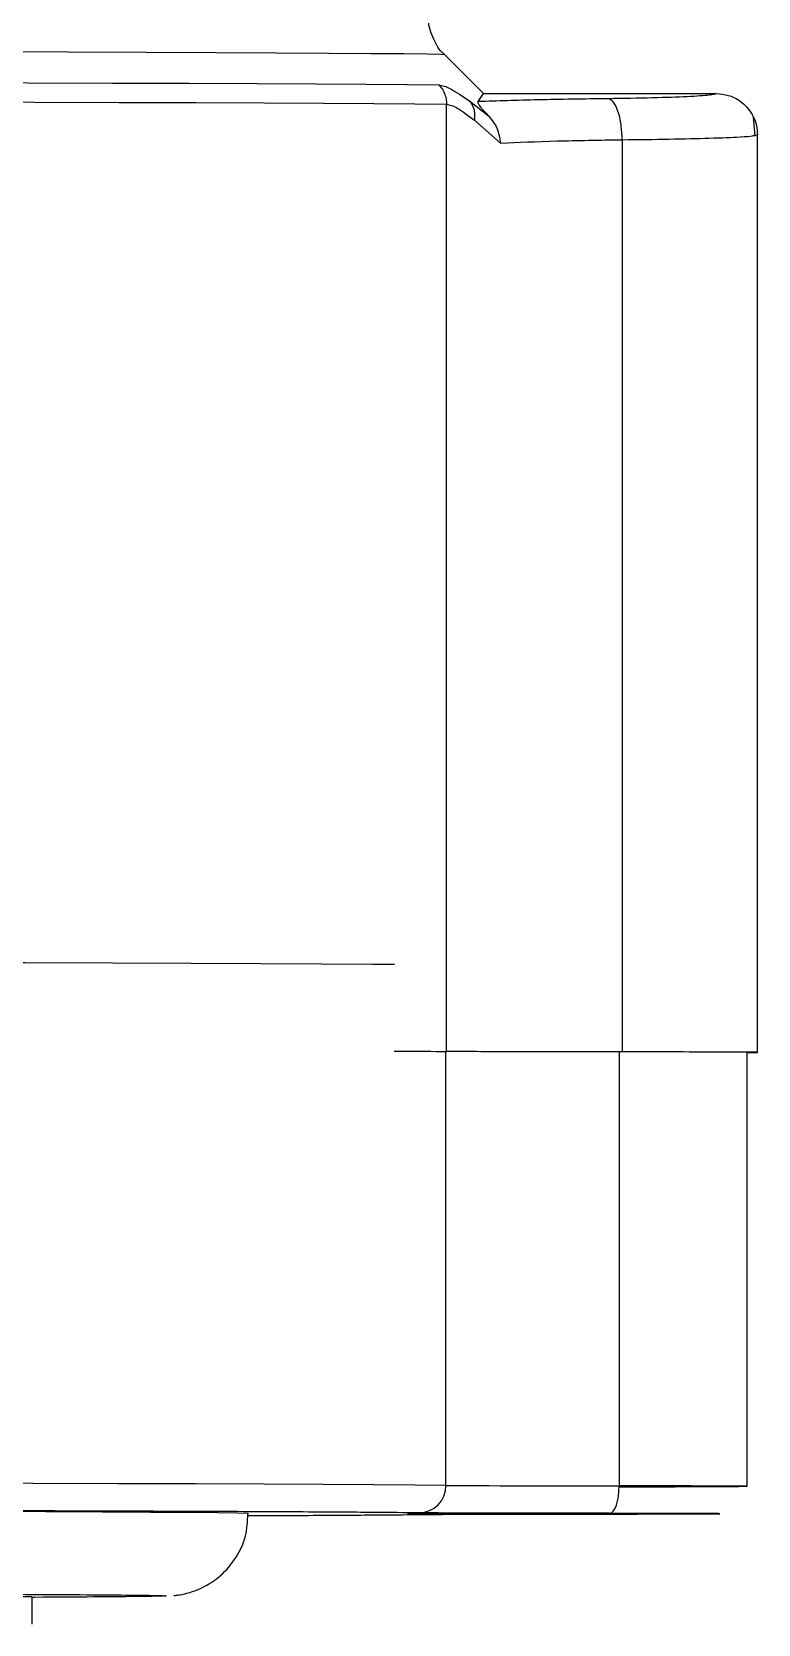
# Model space of a CAD drawing. Header units: millimetres. Extents: x 2028 to 4172, y 863 to 2379.
# Drawn here: x 2951 to 2977.5, y 1017.7 to 1075.8 of the extents above; entities that cross this region are included whole.
import ezdxf

# ---------------------------------------------------------------- set-up
doc = ezdxf.new("R2010")
doc.units = ezdxf.units.MM

msp = doc.modelspace()

# ---------------------------------------------------------------- linework, layer by layer
at = {"color": 7, "linetype": 'Continuous', "lineweight": 25}
for p, q in [((2967.462, 1073.569), (2966.046, 1074.985)), ((2966.114, 1038.602), (2966.114, 1073.187)), ((2966.946, 1073.302), (2967.649, 1072.757)), ((2967.273, 1073.277), (2967.461, 1073.57)), ((2967.461, 1073.57), (2975.96, 1073.57)), ((2967.136, 1072.654), (2967.128, 1072.595)), ((2967.128, 1072.595), (2968.079, 1071.765)), ((2977.382, 1072.021), (2977.317, 1072.711)), ((2977.346, 1072.043), (2977.461, 1072.069)), ((2977.461, 1038.57), (2977.461, 1072.073)), ((2972.526, 1071.888), (2972.526, 1038.585)), ((2966.093, 1022.759), (2966.093, 1038.602)), ((2972.415, 1038.585), (2972.415, 1022.743)), ((2977.083, 1022.728), (2977.083, 1038.571)), ((2950.989, 1017.695), (2950.989, 1018.695)), ((2955.831, 1018.731), (2955.883, 1018.728))]:
    msp.add_line(p, q, dxfattribs=at)
at = {"color": 7, "linetype": 'Continuous', "lineweight": 25, "flags": 128}
for points in [[(2966.046, 1074.985), (2965.907, 1074.994), (2965.411, 1075.006), (2964.559, 1075.017), (2963.354, 1075.028), (2961.803, 1075.039), (2959.911, 1075.05), (2957.687, 1075.06), (2955.143, 1075.07), (2952.289, 1075.079), (2949.138, 1075.089), (2945.706, 1075.097), (2942.006, 1075.105), (2938.058, 1075.113), (2933.878, 1075.12), (2929.486, 1075.126), (2924.901, 1075.132), (2920.146, 1075.137), (2915.24, 1075.142), (2910.208, 1075.145)], [(2902.025, 1074.031), (2907.227, 1074.028), (2912.341, 1074.025), (2917.344, 1074.021), (2922.213, 1074.017), (2926.928, 1074.011), (2931.465, 1074.005), (2935.806, 1073.999), (2939.932, 1073.991), (2943.822, 1073.984), (2947.461, 1073.975), (2950.832, 1073.967), (2953.92, 1073.957), (2956.711, 1073.948), (2959.193, 1073.937), (2961.354, 1073.927), (2963.185, 1073.916), (2964.678, 1073.905), (2965.826, 1073.894)], [(2902.079, 1073.324), (2907.3, 1073.322), (2912.433, 1073.319), (2917.454, 1073.315), (2922.341, 1073.31), (2927.073, 1073.305), (2931.627, 1073.299), (2935.984, 1073.292), (2940.124, 1073.285), (2944.03, 1073.277), (2947.682, 1073.269), (2951.065, 1073.26), (2954.165, 1073.25), (2956.966, 1073.241), (2959.457, 1073.231), (2961.626, 1073.22), (2963.464, 1073.209), (2964.962, 1073.198), (2966.114, 1073.187)], [(2964.21, 1041.776), (2963.419, 1041.781), (2961.549, 1041.792), (2959.335, 1041.803), (2956.787, 1041.813), (2953.917, 1041.823), (2950.738, 1041.833), (2947.265, 1041.842), (2943.515, 1041.85), (2939.504, 1041.858), (2935.25, 1041.865), (2930.775, 1041.872), (2926.099, 1041.878), (2921.243, 1041.883), (2916.229, 1041.888), (2911.082, 1041.891)], [(2966.093, 1022.759), (2964.952, 1022.77), (2963.461, 1022.781), (2961.626, 1022.792), (2959.454, 1022.802), (2956.956, 1022.813), (2954.144, 1022.822), (2951.03, 1022.832), (2947.627, 1022.841), (2943.952, 1022.849), (2940.021, 1022.857), (2935.852, 1022.864), (2931.463, 1022.871), (2926.875, 1022.877), (2922.108, 1022.882), (2917.184, 1022.887), (2912.126, 1022.891), (2906.955, 1022.894), (2901.696, 1022.896)], [(2972.063, 1021.741), (2972.132, 1021.76), (2972.198, 1021.817), (2972.259, 1021.91), (2972.312, 1022.035), (2972.356, 1022.187), (2972.388, 1022.36), (2972.408, 1022.547), (2972.415, 1022.743)], [(2958.883, 1021.728), (2958.839, 1021.734), (2958.483, 1021.744), (2957.773, 1021.755), (2956.712, 1021.766), (2955.305, 1021.776), (2953.561, 1021.786), (2951.487, 1021.796), (2949.093, 1021.805), (2946.392, 1021.814), (2943.397, 1021.823), (2940.122, 1021.831), (2936.585, 1021.839), (2932.803, 1021.846), (2928.795, 1021.853), (2924.58, 1021.859), (2920.181, 1021.864), (2915.617, 1021.869), (2910.913, 1021.873)], [(2975.083, 1021.728), (2974.906, 1021.725), (2974.387, 1021.723), (2973.56, 1021.72), (2972.483, 1021.719), (2971.229, 1021.717), (2969.883, 1021.717), (2968.538, 1021.717), (2967.283, 1021.719), (2966.206, 1021.72), (2965.38, 1021.723), (2964.861, 1021.725), (2964.683, 1021.728), (2964.861, 1021.731), (2965.38, 1021.734), (2966.206, 1021.736), (2967.283, 1021.738), (2968.538, 1021.739), (2969.883, 1021.739), (2971.229, 1021.739), (2972.483, 1021.738), (2973.56, 1021.736), (2974.387, 1021.734), (2974.906, 1021.731), (2975.083, 1021.728)], [(2965.109, 1021.698), (2965.301, 1021.717), (2965.37, 1021.734)], [(2972.138, 1021.738), (2972.132, 1021.735), (2972.063, 1021.716)]]:
    msp.add_lwpolyline(points, dxfattribs=at)
at = {"color": 7, "linetype": 'Continuous', "lineweight": 25}
for centre, radius, start, end in [((2965.1, 1022.751), 0.992, 270.49558, 0.45811), ((2971.923, 2065.081), 1042.338, 269.679528, 270.027064), ((2973.197, 519.998), 502.745, 89.55713, 90.08916), ((2973.421, 1453.143), 430.43, 269.86614, 270.48756)]:
    msp.add_arc(centre, radius, start, end, dxfattribs=at)
for points, knots in [([(2966.029, 1075.008), (2966.022, 1075.013), (2965.849, 1075.149), (2965.625, 1075.573), (2965.433, 1076.059), (2965.476, 1076.342), (2965.483, 1076.388)], [0, 0, 0, 0, 0.017313, 0.441285, 0.909661, 1, 1, 1, 1]), ([(2965.826, 1073.894), (2965.955, 1073.866), (2966.214, 1073.809), (2966.702, 1073.471), (2966.946, 1073.302)], [0, 0, 0, 0, 0.499286, 1, 1, 1, 1]), ([(2966.114, 1073.187), (2966.229, 1073.16), (2966.463, 1073.103), (2966.903, 1072.767), (2967.128, 1072.595)], [0, 0, 0, 0, 0.48849, 1, 1, 1, 1]), ([(2966.946, 1073.302), (2966.98, 1073.259), (2967.047, 1073.172), (2967.111, 1073.012), (2967.145, 1072.838), (2967.139, 1072.715), (2967.136, 1072.654)], [0, 0, 0, 0, 0.2473909, 0.4997222, 0.7521965, 1, 1, 1, 1]), ([(2967.649, 1072.757), (2967.61, 1072.797), (2967.531, 1072.878), (2967.435, 1072.986), (2967.361, 1073.076), (2967.292, 1073.172), (2967.253, 1073.25), (2967.266, 1073.268), (2967.273, 1073.277)], [0, 0, 0, 0, 0.111673, 0.222473, 0.333752, 0.456252, 0.712674, 1, 1, 1, 1]), ([(2972.013, 1073.384), (2971.133, 1073.371), (2969.346, 1073.345), (2967.971, 1073.3), (2967.273, 1073.277)], [0, 0, 0, 0, 0.4921548, 1, 1, 1, 1]), ([(2975.96, 1073.57), (2975.911, 1073.55), (2975.812, 1073.51), (2974.961, 1073.455), (2973.694, 1073.41), (2972.573, 1073.392), (2972.013, 1073.384)], [0, 0, 0, 0, 0.249914, 0.499831, 0.749722, 1, 1, 1, 1]), ([(2972.526, 1071.888), (2972.517, 1072.072), (2972.498, 1072.456), (2972.379, 1072.954), (2972.208, 1073.304), (2972.076, 1073.358), (2972.013, 1073.384)], [0, 0, 0, 0, 0.240153, 0.499483, 0.759101, 1, 1, 1, 1]), ([(2975.96, 1073.57), (2976.109, 1073.557), (2976.444, 1073.528), (2976.845, 1073.308), (2977.136, 1073.022), (2977.317, 1072.738), (2977.438, 1072.413), (2977.453, 1072.184), (2977.461, 1072.069)], [0, 0, 0, 0, 0.18848, 0.4272136, 0.5636211, 0.7073559, 0.8543277, 1, 1, 1, 1]), ([(2967.649, 1072.757), (2967.764, 1072.613), (2967.995, 1072.323), (2968.051, 1071.952), (2968.079, 1071.765)], [0, 0, 0, 0, 0.494817, 1, 1, 1, 1]), ([(2972.526, 1071.888), (2973.114, 1071.894), (2974.309, 1071.908), (2975.811, 1071.943), (2976.78, 1071.986), (2977.271, 1072.02), (2977.328, 1072.038), (2977.346, 1072.043)], [0, 0, 0, 0, 0.237543, 0.482876, 0.745623, 0.921738, 1, 1, 1, 1]), ([(2968.079, 1071.765), (2968.73, 1071.792), (2969.991, 1071.844), (2971.7, 1071.874), (2972.526, 1071.888)], [0, 0, 0, 0, 0.516726, 1, 1, 1, 1]), ([(2964.203, 1038.619), (2964.22, 1038.618), (2965.117, 1038.613), (2965.621, 1038.607), (2966.114, 1038.602)], [0, 0, 0, 0, 0.019707, 1, 1, 1, 1]), ([(2977.083, 1038.565), (2977.094, 1038.565), (2977.443, 1038.567), (2977.531, 1038.57), (2977.239, 1038.575), (2976.194, 1038.58), (2974.609, 1038.583), (2973.22, 1038.585), (2972.526, 1038.585)], [0, 0, 0, 0, 0.005941, 0.204753, 0.403564, 0.602376, 0.801188, 1, 1, 1, 1]), ([(2965.109, 1021.758), (2964.582, 1021.764), (2963.52, 1021.774), (2960.981, 1021.79), (2957.712, 1021.806), (2953.649, 1021.821), (2948.838, 1021.835), (2943.345, 1021.848), (2937.252, 1021.86), (2930.649, 1021.87), (2923.67, 1021.879), (2916.428, 1021.886), (2909.051, 1021.891), (2904.013, 1021.893), (2901.517, 1021.894)], [0, 0, 0, 0, 0.0799588, 0.1613715, 0.2441424, 0.3288926, 0.4142166, 0.5, 0.5857784, 0.6711024, 0.7558576, 0.8386237, 0.9200388, 1, 1, 1, 1]), ([(2956.159, 1018.74), (2956.174, 1018.741), (2956.207, 1018.744), (2956.359, 1018.762), (2956.603, 1018.811), (2956.898, 1018.899), (2957.297, 1019.065), (2957.845, 1019.413), (2958.415, 1020.037), (2958.819, 1020.853), (2958.847, 1021.444), (2958.86, 1021.712)], [0, 0, 0, 0, 0.069689, 0.159202, 0.228526, 0.284853, 0.360929, 0.487702, 0.660291, 0.846257, 1, 1, 1, 1]), ([(2958.854, 1021.657), (2959.555, 1021.66), (2961.364, 1021.668), (2963.504, 1021.682), (2964.577, 1021.693), (2965.109, 1021.698)], [0, 0, 0, 0, 0.241773, 0.624302, 1, 1, 1, 1]), ([(2972.063, 1021.741), (2971.217, 1021.741), (2969.494, 1021.743), (2967.402, 1021.747), (2965.817, 1021.753), (2965.342, 1021.756), (2965.109, 1021.758)], [0, 0, 0, 0, 0.245796, 0.5, 0.754204, 1, 1, 1, 1]), ([(2965.109, 1021.698), (2965.342, 1021.7), (2965.817, 1021.704), (2967.402, 1021.709), (2969.494, 1021.713), (2971.217, 1021.715), (2972.063, 1021.716)], [0, 0, 0, 0, 0.245796, 0.5, 0.754204, 1, 1, 1, 1]), ([(2976.083, 1021.728), (2976.031, 1021.729), (2975.923, 1021.732), (2975.053, 1021.736), (2973.752, 1021.739), (2972.618, 1021.74), (2972.063, 1021.741)], [0, 0, 0, 0, 0.244178, 0.5, 0.755822, 1, 1, 1, 1]), ([(2972.063, 1021.716), (2972.618, 1021.716), (2973.752, 1021.717), (2975.053, 1021.721), (2975.923, 1021.724), (2976.031, 1021.727), (2976.083, 1021.728)], [0, 0, 0, 0, 0.244178, 0.5, 0.755822, 1, 1, 1, 1]), ([(2818.938, 1018.731), (2818.986, 1018.734), (2819.092, 1018.742), (2819.962, 1018.755), (2821.443, 1018.769), (2823.618, 1018.782), (2826.449, 1018.796), (2829.963, 1018.809), (2834.117, 1018.821), (2838.86, 1018.832), (2844.122, 1018.842), (2849.813, 1018.851), (2855.836, 1018.858), (2862.059, 1018.865), (2868.425, 1018.869), (2874.777, 1018.872), (2881.116, 1018.874), (2887.383, 1018.875), (2893.651, 1018.874), (2899.989, 1018.872), (2906.342, 1018.869), (2912.708, 1018.865), (2918.931, 1018.858), (2924.953, 1018.851), (2930.645, 1018.842), (2935.907, 1018.832), (2940.65, 1018.821), (2944.804, 1018.809), (2948.318, 1018.796), (2951.149, 1018.782), (2953.324, 1018.769), (2954.805, 1018.755), (2955.676, 1018.742), (2955.783, 1018.734), (2955.831, 1018.731)], [0, 0, 0, 0, 0.023828, 0.053273, 0.084485, 0.115699, 0.147957, 0.180726, 0.213842, 0.247136, 0.28043, 0.313546, 0.346314, 0.378573, 0.409785, 0.440999, 0.470442, 0.499888, 0.529332, 0.558778, 0.58999, 0.621203, 0.653462, 0.68623, 0.719347, 0.752641, 0.785934, 0.819051, 0.851819, 0.884078, 0.915289, 0.946503, 0.975948, 1, 1, 1, 1]), ([(2950.963, 1018.695), (2950.969, 1018.695), (2951.012, 1018.696), (2950.765, 1018.698), (2950.172, 1018.7), (2948.957, 1018.701), (2947.887, 1018.702), (2947.226, 1018.703)], [0, 0, 0, 0, 0.030225, 0.211144, 0.392436, 0.624543, 1, 1, 1, 1]), ([(2955.883, 1018.728), (2955.828, 1018.724), (2955.716, 1018.715), (2954.82, 1018.701), (2953.278, 1018.688), (2951.965, 1018.678), (2951.017, 1018.674), (2950.989, 1018.674)], [0, 0, 0, 0, 0.240789, 0.481589, 0.73683, 0.992091, 1, 1, 1, 1])]:
    msp.add_open_spline(points, degree=3, knots=knots, dxfattribs=at)
for points in [[(2965.826, 1073.894), (2965.869, 1073.845), (2965.955, 1073.748), (2966.044, 1073.572), (2966.103, 1073.384), (2966.11, 1073.253), (2966.114, 1073.187)], [(2972.526, 1038.585), (2971.734, 1038.586), (2970.152, 1038.588), (2968.24, 1038.592), (2966.78, 1038.596), (2966.336, 1038.6), (2966.114, 1038.602)]]:
    msp.add_open_spline(points, degree=3, dxfattribs=at)

doc.saveas('drawing.dxf')
